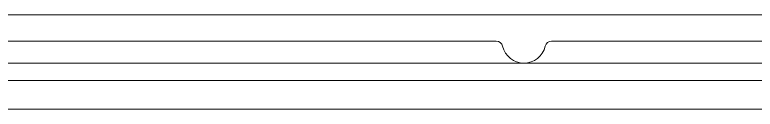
# Model space of a CAD drawing. Header units: millimetres. Extents: x 4664 to 8864, y -38 to 2932.
# Drawn here: x 6284.7 to 6343.5, y 1952.6 to 1960.1 of the extents above; entities that cross this region are included whole.
import ezdxf

# ---------------------------------------------------------------- set-up
doc = ezdxf.new("R2010")
doc.units = ezdxf.units.MM

msp = doc.modelspace()

# ---------------------------------------------------------------- linework, layer by layer
at = {"lineweight": 5}
for p, q in [((6186.647, 1960.085), (6467.346, 1960.085)), ((6267.911, 1958), (6322.962, 1958)), ((6327.356, 1958), (6382.407, 1958)), ((6267.087, 1956.263), (6383.232, 1956.263)), ((6264.769, 1954.874), (6385.55, 1954.874)), ((6259.684, 1952.616), (6390.634, 1952.616))]:
    msp.add_line(p, q, dxfattribs=at)
for centre, radius, start, end in [((6322.962, 1957.479), 0.521, 13.34236, 90), ((6325.159, 1958), 1.737, 193.34236, 346.65764), ((6327.356, 1957.479), 0.521, 90, 166.65764)]:
    msp.add_arc(centre, radius, start, end, dxfattribs=at)

doc.saveas('drawing.dxf')
